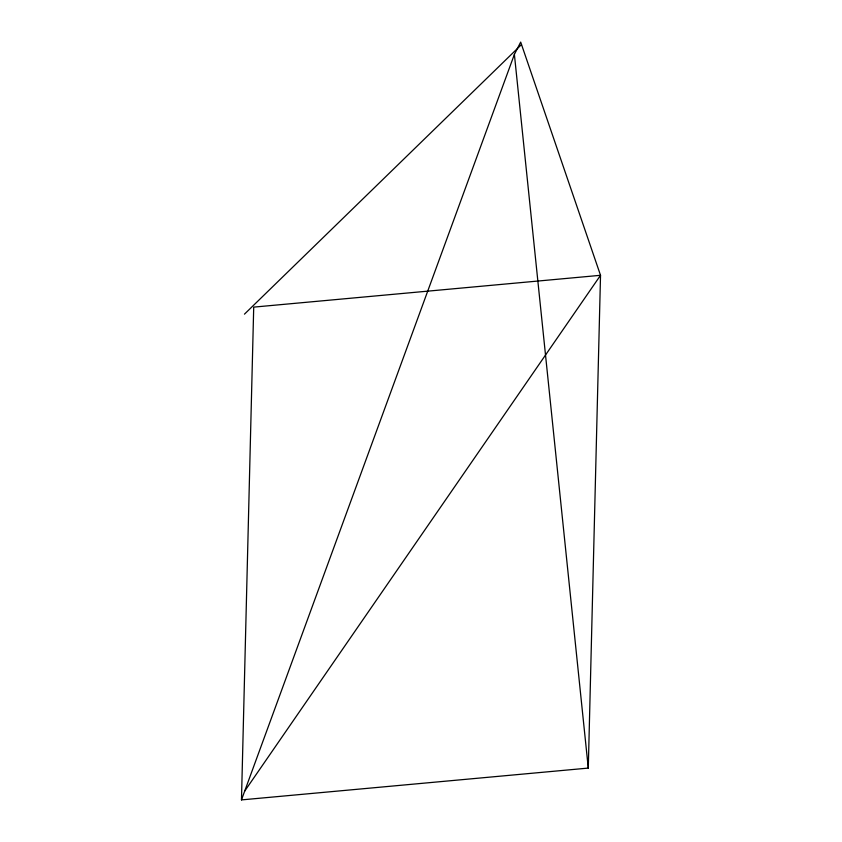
<?xml version="1.0" encoding="UTF-8"?>
<svg xmlns="http://www.w3.org/2000/svg" width="842" height="842" viewBox="0 0 842 842"><rect width="100%" height="100%" fill="white"/><g stroke="black" fill="none" stroke-linecap="round" stroke-linejoin="round"><path stroke-width="1.26" d="M241.475 799.9L253.716 307.12L600.525 275.302L588.284 768.093L241.475 799.9L514.388 54.393L520.682 42.1L600.525 275.302L244.685 791.112M244.464 314.15L521.524 44.542M514.388 54.393L588.284 768.093"/></g></svg>
